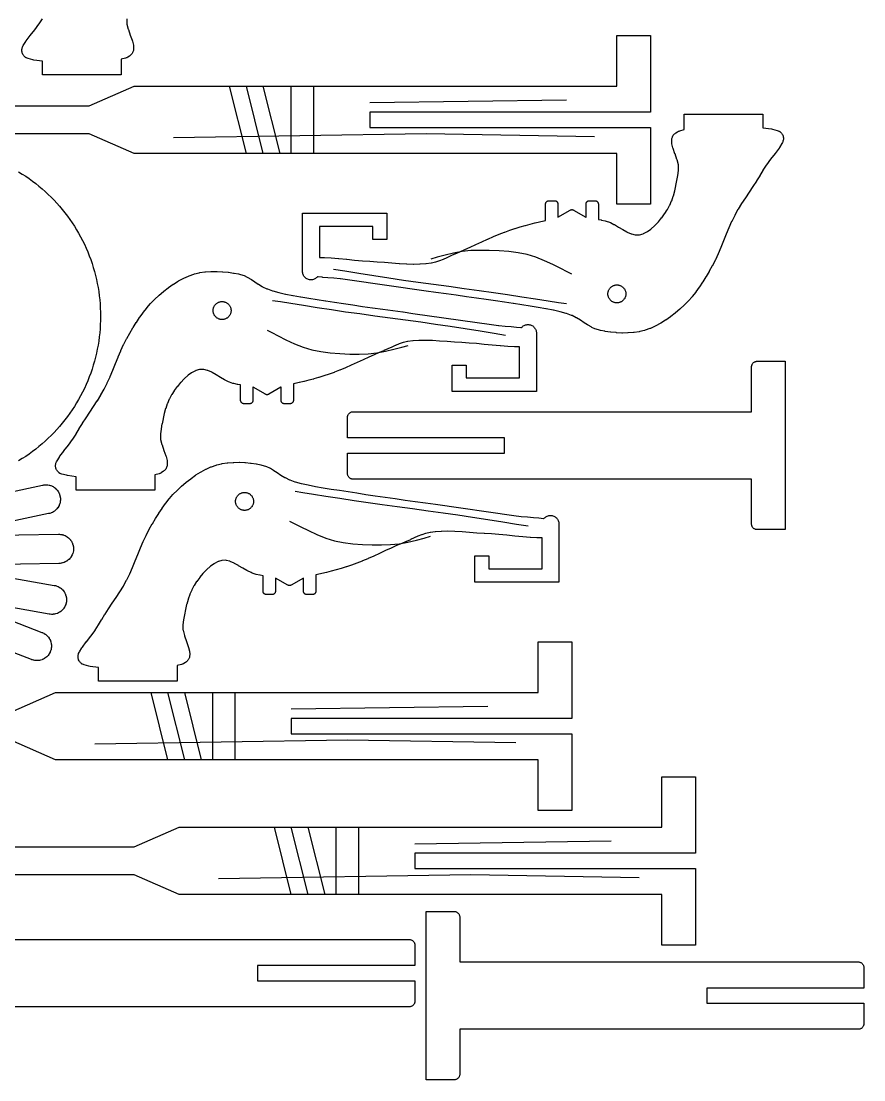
# Model space of a CAD drawing. Header units: millimetres. Extents: x 5 to 519, y 5 to 395.
# Drawn here: x 356.9 to 507, y 7 to 195.6 of the extents above; entities that cross this region are included whole.
import ezdxf

# ---------------------------------------------------------------- set-up
doc = ezdxf.new("R2010")
doc.units = ezdxf.units.MM
doc.layers.add('CUT', color=1, linetype='Continuous')
doc.layers.add('ENGRAVE', color=5, linetype='Continuous')

msp = doc.modelspace()

# ---------------------------------------------------------------- linework, layer by layer
at = {"layer": 'CUT'}
for points in [[(375.67, 196), (375.69, 195.15), (375.7, 195.11), (375.7, 195.07), (375.94, 194.15), (375.96, 194.09), (376.31, 193.1), (376.31, 193.1), (376.64, 192.17), (376.68, 192.02), (376.85, 191.33), (376.88, 191.2), (376.89, 191.08), (376.89, 190.95), (376.89, 190.64), (376.88, 190.5), (376.86, 190.37), (376.83, 190.23), (376.78, 190.1), (376.72, 189.97), (376.7, 189.93), (376.62, 189.79), (376.53, 189.67), (376.42, 189.55), (376.3, 189.45), (376.17, 189.35), (375.87, 189.16), (375.73, 189.08), (375.67, 189.06), (375.67, 189.02), (375.59, 189.02), (375.58, 189.02), (375.43, 188.97), (374.67, 188.78), (374.67, 186.03), (360.67, 186.03), (360.67, 188.43), (359.14, 188.63), (358.93, 188.68), (358.1, 188.91), (357.95, 188.96), (357.81, 189.02), (357.67, 189.02), (357.67, 189.11), (357.56, 189.19), (357.45, 189.29), (357.35, 189.4), (357.26, 189.52), (357.18, 189.65), (357.11, 189.79), (357.06, 189.93), (357.03, 190.07), (357.01, 190.22), (357, 190.38), (357.01, 190.53), (357.03, 190.68), (357.07, 190.82), (357.11, 190.94), (357.17, 191.1), (357.25, 191.25), (357.67, 191.93), (357.67, 192.03), (357.73, 192.03), (357.77, 192.09), (358.46, 193.01), (358.49, 193.04), (359.28, 194.04), (359.29, 194.05), (360.03, 195.04), (360.07, 195.09), (360.66, 196.02)], [(341, 180.5), (369, 180.5), (377, 184), (463, 184), (463, 193), (469, 193), (469, 179.35), (419, 179.35), (419, 176.65), (469, 176.65), (469, 163), (463, 163), (463, 172), (377, 172), (369, 175.5), (341, 175.5)], [(356.42, 168.73), (357.05, 168.35), (357.67, 167.94), (358.27, 167.53), (358.87, 167.1), (359.46, 166.65), (360.03, 166.19), (360.6, 165.72), (361.15, 165.23), (361.69, 164.73), (362.21, 164.21), (362.73, 163.69), (363.23, 163.15), (363.72, 162.6), (364.19, 162.03), (364.65, 161.46), (365.1, 160.87), (365.53, 160.27), (365.94, 159.67), (366.35, 159.05), (366.73, 158.42), (367.1, 157.79), (367.46, 157.14), (367.8, 156.49), (368.12, 155.83), (368.43, 155.16), (368.72, 154.48), (368.99, 153.8), (369.25, 153.11), (369.49, 152.41), (369.71, 151.71), (369.91, 151), (370.1, 150.29), (370.27, 149.57), (370.42, 148.85), (370.56, 148.13), (370.68, 147.4), (370.77, 146.67), (370.86, 145.94), (370.92, 145.21), (370.96, 144.47), (370.99, 143.74), (371, 143), (370.99, 142.26), (370.96, 141.53), (370.92, 140.79), (370.86, 140.06), (370.77, 139.33), (370.68, 138.6), (370.56, 137.87), (370.42, 137.15), (370.27, 136.43), (370.1, 135.71), (369.91, 135), (369.71, 134.29), (369.49, 133.59), (369.25, 132.89), (368.99, 132.2), (368.72, 131.52), (368.43, 130.84), (368.12, 130.17), (367.8, 129.51), (367.46, 128.86), (367.1, 128.21), (366.73, 127.58), (366.35, 126.95), (365.94, 126.33), (365.53, 125.73), (365.1, 125.13), (364.65, 124.54), (364.19, 123.97), (363.72, 123.4), (363.23, 122.85), (362.73, 122.31), (362.21, 121.79), (361.69, 121.27), (361.15, 120.77), (360.6, 120.28), (360.03, 119.81), (359.46, 119.35), (358.87, 118.9), (358.27, 118.47), (357.67, 118.06), (357.05, 117.65), (356.42, 117.27)], [(348.7, 110.39), (360.68, 112.94), (360.77, 112.95), (360.88, 112.97), (361.08, 112.99), (361.13, 113), (361.33, 113), (361.39, 113), (361.58, 112.98), (361.64, 112.97), (361.84, 112.94), (361.89, 112.92), (362.08, 112.87), (362.14, 112.85), (362.32, 112.78), (362.37, 112.75), (362.55, 112.66), (362.6, 112.63), (362.76, 112.53), (362.81, 112.49), (362.96, 112.37), (363.01, 112.33), (363.15, 112.19), (363.19, 112.15), (363.31, 112), (363.35, 111.95), (363.46, 111.79), (363.49, 111.74), (363.59, 111.57), (363.61, 111.52), (363.69, 111.34), (363.71, 111.28), (363.77, 111.1), (363.78, 111.04), (363.82, 110.85), (363.83, 110.79), (363.86, 110.59), (363.86, 110.54), (363.86, 110.34), (363.86, 110.28), (363.84, 110.09), (363.84, 110.03), (363.8, 109.83), (363.79, 109.78), (363.73, 109.59), (363.71, 109.53), (363.64, 109.35), (363.62, 109.3), (363.53, 109.12), (363.5, 109.07), (363.39, 108.91), (363.35, 108.86), (363.23, 108.71), (363.19, 108.66), (363.06, 108.52), (363.01, 108.48), (362.86, 108.36), (362.82, 108.32), (362.66, 108.21), (362.61, 108.18), (362.43, 108.08), (362.38, 108.06), (362.2, 107.98), (362.15, 107.96), (361.96, 107.9), (361.85, 107.87), (361.76, 107.85), (349.21, 105.18)], [(349.33, 103.93), (363.5, 104.18), (363.6, 104.18), (363.7, 104.18), (363.9, 104.16), (363.96, 104.15), (364.15, 104.12), (364.21, 104.1), (364.4, 104.05), (364.45, 104.03), (364.63, 103.96), (364.69, 103.94), (364.86, 103.85), (364.91, 103.82), (365.08, 103.71), (365.13, 103.68), (365.28, 103.56), (365.32, 103.52), (365.46, 103.38), (365.5, 103.34), (365.63, 103.19), (365.67, 103.14), (365.78, 102.98), (365.81, 102.93), (365.91, 102.76), (365.93, 102.71), (366.01, 102.53), (366.03, 102.47), (366.09, 102.28), (366.11, 102.23), (366.15, 102.04), (366.16, 101.98), (366.18, 101.78), (366.18, 101.73), (366.19, 101.53), (366.19, 101.47), (366.17, 101.27), (366.16, 101.22), (366.13, 101.02), (366.11, 100.97), (366.06, 100.78), (366.04, 100.72), (365.97, 100.54), (365.95, 100.49), (365.86, 100.31), (365.83, 100.26), (365.72, 100.1), (365.69, 100.05), (365.56, 99.89), (365.53, 99.85), (365.39, 99.71), (365.35, 99.67), (365.2, 99.54), (365.15, 99.51), (364.99, 99.39), (364.94, 99.36), (364.77, 99.27), (364.72, 99.24), (364.54, 99.16), (364.48, 99.14), (364.29, 99.08), (364.24, 99.07), (364.05, 99.02), (363.99, 99.02), (363.79, 98.99), (363.69, 98.99), (363.59, 98.98), (349.84, 98.74)], [(349.98, 97.33), (362.75, 95.08), (362.85, 95.06), (362.96, 95.03), (363.14, 94.98), (363.2, 94.96), (363.38, 94.89), (363.44, 94.87), (363.61, 94.78), (363.66, 94.75), (363.83, 94.64), (363.88, 94.61), (364.03, 94.49), (364.07, 94.45), (364.22, 94.31), (364.26, 94.27), (364.38, 94.12), (364.42, 94.08), (364.53, 93.91), (364.56, 93.87), (364.66, 93.69), (364.69, 93.64), (364.77, 93.46), (364.79, 93.41), (364.85, 93.22), (364.86, 93.16), (364.91, 92.97), (364.92, 92.91), (364.94, 92.72), (364.94, 92.66), (364.95, 92.47), (364.95, 92.41), (364.93, 92.21), (364.92, 92.15), (364.89, 91.96), (364.88, 91.9), (364.82, 91.71), (364.81, 91.66), (364.73, 91.47), (364.71, 91.42), (364.62, 91.25), (364.59, 91.2), (364.49, 91.03), (364.45, 90.98), (364.33, 90.83), (364.29, 90.78), (364.16, 90.64), (364.12, 90.6), (363.97, 90.47), (363.92, 90.44), (363.76, 90.32), (363.71, 90.29), (363.54, 90.2), (363.49, 90.17), (363.31, 90.09), (363.25, 90.07), (363.06, 90.01), (363.01, 89.99), (362.82, 89.95), (362.76, 89.94), (362.56, 89.92), (362.51, 89.91), (362.31, 89.91), (362.25, 89.91), (362.06, 89.93), (361.95, 89.94), (361.85, 89.95), (350.5, 91.96)], [(350.62, 90.53), (360.55, 86.71), (360.64, 86.68), (360.74, 86.63), (360.91, 86.54), (360.97, 86.52), (361.13, 86.41), (361.18, 86.38), (361.33, 86.26), (361.38, 86.22), (361.52, 86.08), (361.56, 86.04), (361.69, 85.89), (361.73, 85.85), (361.84, 85.69), (361.87, 85.64), (361.97, 85.47), (361.99, 85.41), (362.07, 85.23), (362.1, 85.18), (362.16, 84.99), (362.17, 84.94), (362.22, 84.74), (362.23, 84.69), (362.25, 84.49), (362.26, 84.43), (362.26, 84.24), (362.26, 84.18), (362.25, 83.98), (362.24, 83.93), (362.21, 83.73), (362.19, 83.67), (362.14, 83.49), (362.12, 83.43), (362.05, 83.25), (362.03, 83.19), (361.94, 83.02), (361.91, 82.97), (361.81, 82.8), (361.77, 82.75), (361.65, 82.6), (361.61, 82.55), (361.48, 82.41), (361.44, 82.37), (361.29, 82.24), (361.24, 82.21), (361.08, 82.09), (361.03, 82.06), (360.86, 81.96), (360.81, 81.94), (360.63, 81.86), (360.58, 81.84), (360.39, 81.77), (360.33, 81.76), (360.14, 81.72), (360.08, 81.7), (359.89, 81.68), (359.83, 81.68), (359.63, 81.67), (359.58, 81.67), (359.38, 81.69), (359.32, 81.69), (359.13, 81.73), (359.07, 81.74), (358.88, 81.79), (358.78, 81.83), (358.69, 81.86), (345.71, 86.84)], [(355, 72.5), (363, 76), (449, 76), (449, 85), (455, 85), (455, 71.35), (405, 71.35), (405, 68.65), (455, 68.65), (455, 55), (449, 55), (449, 64), (363, 64), (355, 67.5)], [(349, 48.5), (377, 48.5), (385, 52), (471, 52), (471, 61), (477, 61), (477, 47.35), (427, 47.35), (427, 44.65), (477, 44.65), (477, 31), (471, 31), (471, 40), (385, 40), (377, 43.5), (349, 43.5)], [(355.02, 32), (426, 32), (426.1, 32), (426.2, 31.98), (426.29, 31.96), (426.38, 31.92), (426.47, 31.88), (426.56, 31.83), (426.63, 31.77), (426.71, 31.71), (426.77, 31.63), (426.83, 31.56), (426.88, 31.47), (426.92, 31.38), (426.96, 31.29), (426.98, 31.2), (427, 31.1), (427, 31), (427, 27.35), (399, 27.35), (399, 24.65), (427, 24.65), (427, 21), (427, 20.9), (426.98, 20.8), (426.96, 20.71), (426.92, 20.62), (426.88, 20.53), (426.83, 20.44), (426.77, 20.37), (426.71, 20.29), (426.63, 20.23), (426.56, 20.17), (426.47, 20.12), (426.38, 20.08), (426.29, 20.04), (426.2, 20.02), (426.1, 20), (426, 20), (355.02, 20)]]:
    msp.add_lwpolyline(points, dxfattribs=at)
for points in [[(492.32, 175.63), (492.41, 175.51), (492.49, 175.38), (492.55, 175.25), (492.6, 175.1), (492.64, 174.96), (492.66, 174.81), (492.67, 174.66), (492.66, 174.51), (492.63, 174.36), (492.59, 174.21), (492.55, 174.1), (492.49, 173.94), (492.41, 173.78), (492, 173.1), (492, 173), (491.93, 173), (491.89, 172.94), (491.21, 172.02), (491.18, 171.99), (490.39, 170.99), (490.38, 170.98), (489.63, 170), (489.6, 169.94), (489.01, 169.02), (488.99, 168.98), (488.48, 168.08), (488.45, 168.03), (487.88, 167.11), (487.86, 167.08), (487.23, 166.12), (487.22, 166.11), (486.56, 165.13), (485.89, 164.12), (485.89, 164.11), (485.23, 163.1), (485.22, 163.09), (484.6, 162.07), (484.58, 162.04), (484.01, 161.02), (483.99, 160.98), (483.47, 159.92), (483.45, 159.89), (482.96, 158.78), (482.95, 158.76), (482.47, 157.61), (482.47, 157.61), (482, 156.44), (482, 156.44), (481.53, 155.28), (481.52, 155.26), (481.06, 154.15), (481.04, 154.11), (480.56, 153.07), (480.52, 153), (480.01, 152.02), (479.99, 151.98), (479.44, 151.02), (479.43, 151), (478.88, 150.07), (478.86, 150.04), (478.3, 149.14), (478.27, 149.1), (477.7, 148.24), (477.67, 148.2), (477.08, 147.38), (477.05, 147.33), (476.44, 146.56), (476.39, 146.5), (475.76, 145.77), (475.7, 145.71), (475.03, 145.03), (474.97, 144.97), (474.25, 144.31), (474.21, 144.27), (473.44, 143.61), (473.39, 143.57), (472.59, 142.95), (472.54, 142.91), (471.72, 142.34), (471.65, 142.29), (470.83, 141.77), (470.74, 141.73), (469.92, 141.28), (469.82, 141.23), (468.99, 140.86), (468.88, 140.81), (468.07, 140.52), (467.93, 140.48), (467.1, 140.28), (466.97, 140.25), (466.08, 140.12), (465.97, 140.11), (465.03, 140.04), (464.94, 140.04), (463.98, 140.03), (463.9, 140.03), (462.93, 140.08), (462.86, 140.09), (461.92, 140.18), (461.85, 140.19), (460.94, 140.32), (460.88, 140.33), (460.07, 140.49), (459.93, 140.52), (459.29, 140.71), (459.09, 140.78), (458.55, 141.03), (458.41, 141.1), (457.86, 141.43), (457.79, 141.47), (457.19, 141.87), (456.54, 142.31), (456.51, 142.33), (455.83, 142.73), (455.77, 142.76), (455.01, 143.13), (454.94, 143.17), (454.03, 143.49), (453.97, 143.51), (452.9, 143.79), (452.87, 143.8), (451.68, 144.07), (451.66, 144.07), (450.38, 144.32), (450.37, 144.32), (449, 144.56), (449, 144.56), (447.57, 144.79), (446.08, 145.02), (444.56, 145.26), (444.55, 145.26), (443, 145.5), (441.4, 145.75), (439.71, 146), (437.97, 146.25), (436.19, 146.5), (434.38, 146.75), (432.57, 147), (430.77, 147.25), (430.77, 147.25), (429, 147.5), (429, 147.5), (415.01, 149.5), (414.99, 149.5), (413.75, 149.66), (413.73, 149.66), (412.58, 149.78), (412.56, 149.78), (411.51, 149.86), (410.58, 149.94), (410.55, 149.95), (409.77, 150.03), (409.69, 150.04), (409.65, 150.04), (409.56, 149.94), (409.45, 149.84), (409.33, 149.75), (409.21, 149.68), (409.07, 149.61), (408.94, 149.56), (408.79, 149.53), (408.65, 149.51), (408.5, 149.5), (408.35, 149.51), (408.21, 149.53), (408.06, 149.56), (407.93, 149.61), (407.79, 149.68), (407.67, 149.75), (407.55, 149.84), (407.44, 149.94), (407.34, 150.05), (407.25, 150.17), (407.18, 150.29), (407.11, 150.43), (407.06, 150.56), (407.03, 150.71), (407.01, 150.85), (407, 151), (407, 159), (407, 161.4), (410, 161.4), (419.5, 161.4), (422, 161.4), (422, 159), (422, 156.7), (419.5, 156.7), (419.5, 159), (410, 159), (410, 153.49), (410.82, 153.49), (410.91, 153.49), (412.07, 153.42), (412.11, 153.42), (413.43, 153.31), (413.45, 153.31), (414.85, 153.16), (414.86, 153.16), (416.28, 153.02), (417.68, 152.89), (417.7, 152.89), (418.99, 152.8), (420.27, 152.72), (420.29, 152.72), (421.59, 152.63), (421.6, 152.63), (422.92, 152.53), (424.24, 152.43), (424.26, 152.43), (425.53, 152.36), (425.55, 152.36), (426.77, 152.32), (426.8, 152.32), (427.92, 152.33), (427.96, 152.33), (428.97, 152.4), (429.03, 152.4), (429.9, 152.53), (429.96, 152.54), (430.7, 152.71), (430.76, 152.73), (431.43, 152.93), (431.48, 152.95), (432.11, 153.2), (432.14, 153.21), (432.77, 153.5), (432.79, 153.5), (433.45, 153.82), (433.46, 153.82), (434.16, 154.14), (434.2, 154.16), (435, 154.5), (435, 154.5), (435.9, 154.88), (435.92, 154.88), (436.88, 155.31), (436.89, 155.31), (437.89, 155.77), (438.94, 156.26), (438.94, 156.26), (439.98, 156.73), (439.99, 156.74), (441.01, 157.19), (441.04, 157.2), (442.01, 157.62), (442.05, 157.63), (442.98, 157.99), (443.02, 158.01), (443.92, 158.33), (443.95, 158.34), (444.85, 158.64), (444.88, 158.65), (445.77, 158.93), (445.8, 158.93), (446.67, 159.19), (446.7, 159.2), (447.55, 159.43), (447.58, 159.44), (448.4, 159.64), (448.43, 159.65), (449.21, 159.83), (449.24, 159.84), (449.98, 160), (450.02, 160), (450.3, 160.06), (450.3, 163), (450.3, 163.06), (450.31, 163.12), (450.33, 163.17), (450.35, 163.23), (450.37, 163.28), (450.4, 163.33), (450.44, 163.38), (450.48, 163.42), (450.52, 163.46), (450.57, 163.5), (450.62, 163.53), (450.67, 163.55), (450.73, 163.57), (450.78, 163.59), (450.84, 163.6), (450.9, 163.6), (451.9, 163.6), (451.96, 163.6), (452.02, 163.59), (452.07, 163.57), (452.13, 163.55), (452.18, 163.53), (452.23, 163.5), (452.28, 163.46), (452.32, 163.42), (452.36, 163.38), (452.4, 163.33), (452.43, 163.28), (452.45, 163.23), (452.47, 163.17), (452.49, 163.12), (452.5, 163.06), (452.5, 163), (452.5, 160.67), (452.5, 160.65), (452.51, 160.66), (454.7, 161.92), (454.75, 161.95), (454.8, 161.97), (454.86, 161.98), (454.91, 161.99), (454.97, 162), (455.03, 162), (455.09, 161.99), (455.14, 161.98), (455.2, 161.97), (455.25, 161.95), (455.3, 161.92), (457.49, 160.66), (457.5, 160.65), (457.5, 160.67), (457.5, 163), (457.5, 163.06), (457.51, 163.12), (457.53, 163.17), (457.55, 163.23), (457.57, 163.28), (457.6, 163.33), (457.64, 163.38), (457.68, 163.42), (457.72, 163.46), (457.77, 163.5), (457.82, 163.53), (457.87, 163.55), (457.93, 163.57), (457.98, 163.59), (458.04, 163.6), (458.1, 163.6), (459.1, 163.6), (459.16, 163.6), (459.22, 163.59), (459.27, 163.57), (459.33, 163.55), (459.38, 163.53), (459.43, 163.5), (459.48, 163.46), (459.52, 163.42), (459.56, 163.38), (459.6, 163.33), (459.63, 163.28), (459.65, 163.23), (459.67, 163.17), (459.69, 163.12), (459.7, 163.06), (459.7, 163), (459.7, 160.23), (460.2, 160.16), (460.29, 160.15), (460.91, 160.02), (461.09, 159.97), (461.66, 159.77), (461.84, 159.7), (462.48, 159.38), (462.57, 159.33), (463.28, 158.91), (463.3, 158.9), (464.05, 158.45), (464.07, 158.44), (464.79, 158.03), (464.85, 158), (465.54, 157.69), (465.57, 157.68), (465.6, 157.67), (466.27, 157.5), (466.3, 157.49), (466.33, 157.49), (466.96, 157.5), (467, 157.5), (467.03, 157.51), (467.66, 157.7), (467.69, 157.71), (467.72, 157.73), (468.34, 158.05), (468.43, 158.1), (469.05, 158.54), (469.11, 158.59), (469.73, 159.14), (469.77, 159.18), (470.37, 159.8), (470.41, 159.84), (470.97, 160.52), (471, 160.55), (471.51, 161.25), (471.54, 161.29), (471.98, 161.97), (472.01, 162.03), (472.39, 162.73), (472.42, 162.79), (472.75, 163.55), (472.77, 163.6), (473.05, 164.42), (473.06, 164.46), (473.31, 165.33), (473.32, 165.36), (473.53, 166.25), (473.53, 166.28), (473.71, 167.18), (473.71, 167.2), (473.87, 168.1), (473.87, 168.11), (474, 168.97), (474, 169), (474, 169.03), (473.97, 169.88), (473.97, 169.92), (473.96, 169.96), (473.73, 170.88), (473.71, 170.95), (473.36, 171.93), (473.35, 171.93), (473.03, 172.87), (472.98, 173.01), (472.81, 173.7), (472.79, 173.83), (472.78, 173.95), (472.77, 174.08), (472.78, 174.39), (472.78, 174.53), (472.81, 174.66), (472.84, 174.8), (472.89, 174.93), (472.94, 175.06), (472.97, 175.1), (473.05, 175.24), (473.14, 175.36), (473.25, 175.48), (473.36, 175.59), (473.49, 175.68), (473.79, 175.87), (473.93, 175.95), (474, 175.98), (474, 176.01), (474.08, 176.01), (474.08, 176.01), (474.24, 176.06), (475, 176.25), (475, 179), (489, 179), (489, 176.6), (490.53, 176.4), (490.73, 176.35), (491.57, 176.12), (491.71, 176.07), (491.85, 176.01), (492, 176.01), (492, 175.92), (492.1, 175.85), (492.22, 175.75)], [(363.35, 115.4), (363.26, 115.52), (363.18, 115.65), (363.11, 115.79), (363.06, 115.93), (363.03, 116.07), (363.01, 116.22), (363, 116.38), (363.01, 116.53), (363.03, 116.68), (363.07, 116.82), (363.11, 116.94), (363.17, 117.1), (363.25, 117.25), (363.67, 117.93), (363.67, 118.03), (363.73, 118.03), (363.77, 118.09), (364.46, 119.01), (364.49, 119.04), (365.28, 120.04), (365.29, 120.05), (366.03, 121.04), (366.07, 121.09), (366.66, 122.02), (366.67, 122.05), (367.19, 122.95), (367.22, 123), (367.79, 123.92), (367.81, 123.95), (368.43, 124.91), (368.44, 124.92), (369.1, 125.91), (369.77, 126.91), (369.78, 126.92), (370.43, 127.93), (370.44, 127.95), (371.07, 128.96), (371.08, 128.99), (371.66, 130.02), (371.67, 130.05), (372.2, 131.11), (372.21, 131.14), (372.71, 132.25), (372.72, 132.27), (373.19, 133.42), (373.2, 133.43), (373.67, 134.59), (373.67, 134.6), (374.13, 135.75), (374.14, 135.77), (374.61, 136.88), (374.63, 136.92), (375.11, 137.96), (375.14, 138.03), (375.65, 139.01), (375.68, 139.06), (376.22, 140.01), (376.24, 140.03), (376.79, 140.97), (376.81, 141), (377.37, 141.89), (377.39, 141.93), (377.96, 142.79), (377.99, 142.84), (378.58, 143.65), (378.62, 143.7), (379.23, 144.47), (379.28, 144.53), (379.91, 145.26), (379.97, 145.32), (380.64, 146), (380.69, 146.06), (381.42, 146.72), (381.46, 146.76), (382.23, 147.42), (382.28, 147.46), (383.07, 148.08), (383.13, 148.12), (383.94, 148.7), (384.01, 148.74), (384.84, 149.26), (384.92, 149.31), (385.75, 149.76), (385.85, 149.8), (386.67, 150.18), (386.79, 150.22), (387.6, 150.51), (387.74, 150.55), (388.57, 150.75), (388.7, 150.78), (389.59, 150.91), (389.7, 150.92), (390.63, 150.99), (390.73, 150.99), (391.69, 151), (391.77, 151), (392.73, 150.95), (392.81, 150.95), (393.75, 150.85), (393.82, 150.84), (394.72, 150.71), (394.79, 150.7), (395.59, 150.55), (395.74, 150.51), (396.38, 150.32), (396.57, 150.25), (397.12, 150), (397.26, 149.93), (397.81, 149.6), (397.88, 149.56), (398.48, 149.16), (399.12, 148.73), (399.15, 148.71), (399.83, 148.3), (399.89, 148.27), (400.65, 147.9), (400.73, 147.87), (401.64, 147.54), (401.7, 147.52), (402.77, 147.24), (402.8, 147.23), (403.98, 146.96), (404, 146.96), (405.29, 146.71), (405.3, 146.71), (406.66, 146.47), (406.67, 146.47), (408.1, 146.24), (409.59, 146.01), (411.11, 145.78), (411.12, 145.77), (412.67, 145.53), (414.27, 145.28), (415.95, 145.03), (417.69, 144.78), (419.48, 144.53), (421.28, 144.28), (423.09, 144.03), (424.89, 143.78), (424.9, 143.78), (426.66, 143.53), (426.67, 143.53), (440.66, 141.53), (440.67, 141.53), (441.92, 141.37), (441.94, 141.37), (443.09, 141.26), (443.1, 141.26), (444.15, 141.17), (445.09, 141.09), (445.12, 141.09), (445.9, 141.01), (445.97, 141), (446.01, 140.99), (446.11, 141.09), (446.21, 141.19), (446.33, 141.28), (446.46, 141.35), (446.59, 141.42), (446.73, 141.47), (446.87, 141.5), (447.02, 141.52), (447.17, 141.53), (447.31, 141.52), (447.46, 141.5), (447.6, 141.47), (447.74, 141.42), (447.87, 141.35), (448, 141.28), (448.12, 141.19), (448.23, 141.09), (448.33, 140.98), (448.41, 140.86), (448.49, 140.74), (448.55, 140.61), (448.6, 140.47), (448.64, 140.32), (448.66, 140.18), (448.67, 140.03), (448.67, 132.03), (448.67, 129.63), (445.67, 129.63), (436.17, 129.63), (433.67, 129.63), (433.67, 132.03), (433.67, 134.33), (436.17, 134.33), (436.17, 132.03), (445.67, 132.03), (445.67, 137.54), (444.84, 137.54), (444.76, 137.54), (443.6, 137.61), (443.55, 137.61), (442.24, 137.72), (442.22, 137.73), (440.81, 137.87), (440.81, 137.87), (439.38, 138.01), (437.99, 138.14), (437.97, 138.14), (436.67, 138.23), (435.4, 138.31), (435.38, 138.31), (434.07, 138.4), (434.07, 138.4), (432.74, 138.51), (431.42, 138.6), (431.41, 138.6), (430.13, 138.67), (430.11, 138.67), (428.9, 138.71), (428.87, 138.71), (427.75, 138.7), (427.7, 138.7), (426.69, 138.63), (426.64, 138.63), (425.77, 138.5), (425.71, 138.49), (424.96, 138.32), (424.9, 138.31), (424.24, 138.1), (424.19, 138.08), (423.56, 137.83), (423.52, 137.82), (422.89, 137.53), (422.88, 137.53), (422.22, 137.22), (422.21, 137.21), (421.51, 136.89), (421.46, 136.87), (420.67, 136.53), (420.66, 136.53), (419.76, 136.15), (419.75, 136.15), (418.79, 135.72), (418.78, 135.72), (417.77, 135.26), (416.73, 134.78), (416.73, 134.77), (415.69, 134.3), (415.67, 134.29), (414.66, 133.84), (414.63, 133.83), (413.65, 133.42), (413.61, 133.4), (412.69, 133.04), (412.65, 133.02), (411.74, 132.7), (411.72, 132.69), (410.81, 132.39), (410.79, 132.38), (409.89, 132.11), (409.87, 132.1), (408.99, 131.84), (408.97, 131.83), (408.11, 131.6), (408.09, 131.6), (407.27, 131.39), (407.24, 131.38), (406.45, 131.2), (406.42, 131.19), (405.68, 131.04), (405.65, 131.03), (405.37, 130.98), (405.37, 128.03), (405.36, 127.97), (405.35, 127.91), (405.34, 127.86), (405.32, 127.8), (405.3, 127.75), (405.26, 127.7), (405.23, 127.65), (405.19, 127.61), (405.15, 127.57), (405.1, 127.53), (405.05, 127.5), (405, 127.48), (404.94, 127.46), (404.88, 127.44), (404.82, 127.43), (404.77, 127.43), (403.77, 127.43), (403.71, 127.43), (403.65, 127.44), (403.59, 127.46), (403.54, 127.48), (403.48, 127.5), (403.43, 127.53), (403.39, 127.57), (403.34, 127.61), (403.3, 127.65), (403.27, 127.7), (403.24, 127.75), (403.21, 127.8), (403.19, 127.86), (403.18, 127.91), (403.17, 127.97), (403.17, 128.03), (403.17, 130.37), (403.17, 130.38), (403.15, 130.37), (400.97, 129.11), (400.92, 129.09), (400.86, 129.06), (400.81, 129.05), (400.75, 129.04), (400.69, 129.03), (400.64, 129.03), (400.58, 129.04), (400.52, 129.05), (400.47, 129.06), (400.42, 129.09), (400.37, 129.11), (398.18, 130.37), (398.17, 130.38), (398.17, 130.37), (398.17, 128.03), (398.16, 127.97), (398.15, 127.91), (398.14, 127.86), (398.12, 127.8), (398.1, 127.75), (398.06, 127.7), (398.03, 127.65), (397.99, 127.61), (397.95, 127.57), (397.9, 127.53), (397.85, 127.5), (397.8, 127.48), (397.74, 127.46), (397.68, 127.44), (397.62, 127.43), (397.57, 127.43), (396.57, 127.43), (396.51, 127.43), (396.45, 127.44), (396.39, 127.46), (396.34, 127.48), (396.28, 127.5), (396.23, 127.53), (396.19, 127.57), (396.14, 127.61), (396.1, 127.65), (396.07, 127.7), (396.04, 127.75), (396.01, 127.8), (395.99, 127.86), (395.98, 127.91), (395.97, 127.97), (395.97, 128.03), (395.97, 130.8), (395.47, 130.87), (395.38, 130.88), (394.76, 131.01), (394.58, 131.06), (394, 131.26), (393.82, 131.34), (393.19, 131.65), (393.1, 131.7), (392.38, 132.12), (392.36, 132.13), (391.61, 132.58), (391.59, 132.59), (390.87, 133), (390.81, 133.03), (390.12, 133.34), (390.1, 133.35), (390.07, 133.36), (389.4, 133.53), (389.37, 133.54), (389.33, 133.54), (388.7, 133.53), (388.67, 133.53), (388.63, 133.52), (388.01, 133.33), (387.97, 133.32), (387.94, 133.3), (387.32, 132.98), (387.23, 132.93), (386.62, 132.49), (386.56, 132.44), (385.94, 131.9), (385.89, 131.85), (385.3, 131.23), (385.26, 131.19), (384.7, 130.51), (384.67, 130.48), (384.15, 129.78), (384.13, 129.74), (383.68, 129.06), (383.65, 129), (383.27, 128.31), (383.25, 128.25), (382.92, 127.48), (382.9, 127.43), (382.62, 126.61), (382.6, 126.57), (382.36, 125.7), (382.35, 125.67), (382.14, 124.78), (382.14, 124.75), (381.96, 123.85), (381.95, 123.83), (381.8, 122.93), (381.8, 122.92), (381.67, 122.06), (381.67, 122.03), (381.67, 122), (381.69, 121.15), (381.7, 121.11), (381.7, 121.07), (381.94, 120.15), (381.96, 120.09), (382.31, 119.1), (382.31, 119.1), (382.64, 118.17), (382.68, 118.02), (382.85, 117.33), (382.88, 117.2), (382.89, 117.08), (382.89, 116.95), (382.89, 116.64), (382.88, 116.5), (382.86, 116.37), (382.83, 116.23), (382.78, 116.1), (382.72, 115.97), (382.7, 115.93), (382.62, 115.79), (382.53, 115.67), (382.42, 115.55), (382.3, 115.45), (382.17, 115.35), (381.87, 115.16), (381.73, 115.08), (381.67, 115.06), (381.67, 115.02), (381.59, 115.02), (381.58, 115.02), (381.43, 114.97), (380.67, 114.78), (380.67, 112.03), (366.67, 112.03), (366.67, 114.43), (365.14, 114.63), (364.93, 114.68), (364.1, 114.91), (363.95, 114.96), (363.81, 115.02), (363.67, 115.02), (363.67, 115.11), (363.56, 115.19), (363.45, 115.29)], [(488, 105), (487.9, 105), (487.8, 105.02), (487.71, 105.04), (487.62, 105.08), (487.53, 105.12), (487.44, 105.17), (487.37, 105.23), (487.29, 105.29), (487.23, 105.37), (487.17, 105.44), (487.12, 105.53), (487.08, 105.62), (487.04, 105.71), (487.02, 105.8), (487, 105.9), (487, 106), (487, 113.98), (487, 114), (486.98, 114), (416, 114), (415.9, 114), (415.8, 114.02), (415.71, 114.04), (415.62, 114.08), (415.53, 114.12), (415.44, 114.17), (415.37, 114.23), (415.29, 114.29), (415.23, 114.37), (415.17, 114.44), (415.12, 114.53), (415.08, 114.62), (415.04, 114.71), (415.02, 114.8), (415, 114.9), (415, 115), (415, 118.65), (443, 118.65), (443, 121.35), (415, 121.35), (415, 125), (415, 125.1), (415.02, 125.2), (415.04, 125.29), (415.08, 125.38), (415.12, 125.47), (415.17, 125.56), (415.23, 125.63), (415.29, 125.71), (415.37, 125.77), (415.44, 125.83), (415.53, 125.88), (415.62, 125.92), (415.71, 125.96), (415.8, 125.98), (415.9, 126), (416, 126), (486.98, 126), (487, 126), (487, 126.02), (487, 134), (487, 134.1), (487.02, 134.2), (487.04, 134.29), (487.08, 134.38), (487.12, 134.47), (487.17, 134.56), (487.23, 134.63), (487.29, 134.71), (487.37, 134.77), (487.44, 134.83), (487.53, 134.88), (487.62, 134.92), (487.71, 134.96), (487.8, 134.98), (487.9, 135), (488, 135), (490, 135), (492, 135), (493, 135), (493, 134), (493, 106), (493, 105), (492, 105), (490, 105)], [(367.35, 81.4), (367.26, 81.52), (367.18, 81.65), (367.11, 81.79), (367.06, 81.93), (367.03, 82.07), (367.01, 82.22), (367, 82.38), (367.01, 82.53), (367.03, 82.68), (367.07, 82.82), (367.11, 82.94), (367.17, 83.1), (367.25, 83.25), (367.67, 83.93), (367.67, 84.03), (367.73, 84.03), (367.77, 84.09), (368.46, 85.01), (368.49, 85.04), (369.28, 86.04), (369.29, 86.05), (370.03, 87.04), (370.07, 87.09), (370.66, 88.02), (370.67, 88.05), (371.19, 88.95), (371.22, 89), (371.79, 89.92), (371.81, 89.95), (372.43, 90.91), (372.44, 90.92), (373.1, 91.91), (373.77, 92.91), (373.78, 92.92), (374.43, 93.93), (374.44, 93.95), (375.07, 94.96), (375.08, 94.99), (375.66, 96.02), (375.67, 96.05), (376.2, 97.11), (376.21, 97.14), (376.71, 98.25), (376.72, 98.27), (377.19, 99.42), (377.2, 99.43), (377.67, 100.59), (377.67, 100.6), (378.13, 101.75), (378.14, 101.77), (378.61, 102.88), (378.63, 102.92), (379.11, 103.96), (379.14, 104.03), (379.65, 105.01), (379.68, 105.06), (380.22, 106.01), (380.24, 106.03), (380.79, 106.97), (380.81, 107), (381.37, 107.89), (381.39, 107.93), (381.96, 108.79), (381.99, 108.84), (382.58, 109.65), (382.62, 109.7), (383.23, 110.47), (383.28, 110.53), (383.91, 111.26), (383.97, 111.32), (384.64, 112), (384.69, 112.06), (385.42, 112.72), (385.46, 112.76), (386.23, 113.42), (386.28, 113.46), (387.07, 114.08), (387.13, 114.12), (387.94, 114.7), (388.01, 114.74), (388.84, 115.26), (388.92, 115.31), (389.75, 115.76), (389.85, 115.8), (390.67, 116.18), (390.79, 116.22), (391.6, 116.51), (391.74, 116.55), (392.57, 116.75), (392.7, 116.78), (393.59, 116.91), (393.7, 116.92), (394.63, 116.99), (394.73, 116.99), (395.69, 117), (395.77, 117), (396.73, 116.95), (396.81, 116.95), (397.75, 116.85), (397.82, 116.84), (398.72, 116.71), (398.79, 116.7), (399.59, 116.55), (399.74, 116.51), (400.38, 116.32), (400.57, 116.25), (401.12, 116), (401.26, 115.93), (401.81, 115.6), (401.88, 115.56), (402.48, 115.16), (403.12, 114.73), (403.15, 114.71), (403.83, 114.3), (403.89, 114.27), (404.65, 113.9), (404.73, 113.87), (405.64, 113.54), (405.7, 113.52), (406.77, 113.24), (406.8, 113.23), (407.98, 112.96), (408, 112.96), (409.29, 112.71), (409.3, 112.71), (410.66, 112.47), (410.67, 112.47), (412.1, 112.24), (413.59, 112.01), (415.11, 111.78), (415.12, 111.77), (416.67, 111.53), (418.27, 111.28), (419.95, 111.03), (421.69, 110.78), (423.48, 110.53), (425.28, 110.28), (427.09, 110.03), (428.89, 109.78), (428.9, 109.78), (430.66, 109.53), (430.67, 109.53), (444.66, 107.53), (444.67, 107.53), (445.92, 107.37), (445.94, 107.37), (447.09, 107.26), (447.1, 107.26), (448.15, 107.17), (449.09, 107.09), (449.12, 107.09), (449.9, 107.01), (449.97, 107), (450.01, 106.99), (450.11, 107.09), (450.21, 107.19), (450.33, 107.28), (450.46, 107.35), (450.59, 107.42), (450.73, 107.47), (450.87, 107.5), (451.02, 107.52), (451.17, 107.53), (451.31, 107.52), (451.46, 107.5), (451.6, 107.47), (451.74, 107.42), (451.87, 107.35), (452, 107.28), (452.12, 107.19), (452.23, 107.09), (452.33, 106.98), (452.41, 106.86), (452.49, 106.74), (452.55, 106.61), (452.6, 106.47), (452.64, 106.32), (452.66, 106.18), (452.67, 106.03), (452.67, 98.03), (452.67, 95.63), (449.67, 95.63), (440.17, 95.63), (437.67, 95.63), (437.67, 98.03), (437.67, 100.33), (440.17, 100.33), (440.17, 98.03), (449.67, 98.03), (449.67, 103.54), (448.84, 103.54), (448.76, 103.54), (447.6, 103.61), (447.55, 103.61), (446.24, 103.72), (446.22, 103.73), (444.81, 103.87), (444.81, 103.87), (443.38, 104.01), (441.99, 104.14), (441.97, 104.14), (440.67, 104.23), (439.4, 104.31), (439.38, 104.31), (438.07, 104.4), (438.07, 104.4), (436.74, 104.51), (435.42, 104.6), (435.41, 104.6), (434.13, 104.67), (434.11, 104.67), (432.9, 104.71), (432.87, 104.71), (431.75, 104.7), (431.7, 104.7), (430.69, 104.63), (430.64, 104.63), (429.77, 104.5), (429.71, 104.49), (428.96, 104.32), (428.9, 104.31), (428.24, 104.1), (428.19, 104.08), (427.56, 103.83), (427.52, 103.82), (426.89, 103.53), (426.88, 103.53), (426.22, 103.22), (426.21, 103.21), (425.51, 102.89), (425.46, 102.87), (424.67, 102.53), (424.66, 102.53), (423.76, 102.15), (423.75, 102.15), (422.79, 101.72), (422.78, 101.72), (421.77, 101.26), (420.73, 100.78), (420.73, 100.77), (419.69, 100.3), (419.67, 100.29), (418.66, 99.84), (418.63, 99.83), (417.65, 99.42), (417.61, 99.4), (416.69, 99.04), (416.65, 99.02), (415.74, 98.7), (415.72, 98.69), (414.81, 98.39), (414.79, 98.38), (413.89, 98.11), (413.87, 98.1), (412.99, 97.84), (412.97, 97.83), (412.11, 97.6), (412.09, 97.6), (411.27, 97.39), (411.24, 97.38), (410.45, 97.2), (410.42, 97.19), (409.68, 97.04), (409.65, 97.03), (409.37, 96.98), (409.37, 94.03), (409.36, 93.97), (409.35, 93.91), (409.34, 93.86), (409.32, 93.8), (409.3, 93.75), (409.26, 93.7), (409.23, 93.65), (409.19, 93.61), (409.15, 93.57), (409.1, 93.53), (409.05, 93.5), (409, 93.48), (408.94, 93.46), (408.88, 93.44), (408.82, 93.43), (408.77, 93.43), (407.77, 93.43), (407.71, 93.43), (407.65, 93.44), (407.59, 93.46), (407.54, 93.48), (407.48, 93.5), (407.43, 93.53), (407.39, 93.57), (407.34, 93.61), (407.3, 93.65), (407.27, 93.7), (407.24, 93.75), (407.21, 93.8), (407.19, 93.86), (407.18, 93.91), (407.17, 93.97), (407.17, 94.03), (407.17, 96.37), (407.17, 96.38), (407.15, 96.37), (404.97, 95.11), (404.92, 95.09), (404.86, 95.06), (404.81, 95.05), (404.75, 95.04), (404.69, 95.03), (404.64, 95.03), (404.58, 95.04), (404.52, 95.05), (404.47, 95.06), (404.42, 95.09), (404.37, 95.11), (402.18, 96.37), (402.17, 96.38), (402.17, 96.37), (402.17, 94.03), (402.16, 93.97), (402.15, 93.91), (402.14, 93.86), (402.12, 93.8), (402.1, 93.75), (402.06, 93.7), (402.03, 93.65), (401.99, 93.61), (401.95, 93.57), (401.9, 93.53), (401.85, 93.5), (401.8, 93.48), (401.74, 93.46), (401.68, 93.44), (401.62, 93.43), (401.57, 93.43), (400.57, 93.43), (400.51, 93.43), (400.45, 93.44), (400.39, 93.46), (400.34, 93.48), (400.28, 93.5), (400.23, 93.53), (400.19, 93.57), (400.14, 93.61), (400.1, 93.65), (400.07, 93.7), (400.04, 93.75), (400.01, 93.8), (399.99, 93.86), (399.98, 93.91), (399.97, 93.97), (399.97, 94.03), (399.97, 96.8), (399.47, 96.87), (399.38, 96.88), (398.76, 97.01), (398.58, 97.06), (398, 97.26), (397.82, 97.34), (397.19, 97.65), (397.1, 97.7), (396.38, 98.12), (396.36, 98.13), (395.61, 98.58), (395.59, 98.59), (394.87, 99), (394.81, 99.03), (394.12, 99.34), (394.1, 99.35), (394.07, 99.36), (393.4, 99.53), (393.37, 99.54), (393.33, 99.54), (392.7, 99.53), (392.67, 99.53), (392.63, 99.52), (392.01, 99.33), (391.97, 99.32), (391.94, 99.3), (391.32, 98.98), (391.23, 98.93), (390.62, 98.49), (390.56, 98.44), (389.94, 97.9), (389.89, 97.85), (389.3, 97.23), (389.26, 97.19), (388.7, 96.51), (388.67, 96.48), (388.15, 95.78), (388.13, 95.74), (387.68, 95.06), (387.65, 95), (387.27, 94.31), (387.25, 94.25), (386.92, 93.48), (386.9, 93.43), (386.62, 92.61), (386.6, 92.57), (386.36, 91.7), (386.35, 91.67), (386.14, 90.78), (386.14, 90.75), (385.96, 89.85), (385.95, 89.83), (385.8, 88.93), (385.8, 88.92), (385.67, 88.06), (385.67, 88.03), (385.67, 88), (385.69, 87.15), (385.7, 87.11), (385.7, 87.07), (385.94, 86.15), (385.96, 86.09), (386.31, 85.1), (386.31, 85.1), (386.64, 84.17), (386.68, 84.02), (386.85, 83.33), (386.88, 83.2), (386.89, 83.08), (386.89, 82.95), (386.89, 82.64), (386.88, 82.5), (386.86, 82.37), (386.83, 82.23), (386.78, 82.1), (386.72, 81.97), (386.7, 81.93), (386.62, 81.79), (386.53, 81.67), (386.42, 81.55), (386.3, 81.45), (386.17, 81.35), (385.87, 81.16), (385.73, 81.08), (385.67, 81.06), (385.67, 81.02), (385.59, 81.02), (385.58, 81.02), (385.43, 80.97), (384.67, 80.78), (384.67, 78.03), (370.67, 78.03), (370.67, 80.43), (369.14, 80.63), (368.93, 80.68), (368.1, 80.91), (367.95, 80.96), (367.81, 81.02), (367.67, 81.02), (367.67, 81.11), (367.56, 81.19), (367.45, 81.29)], [(434, 37), (434.1, 37), (434.2, 36.98), (434.29, 36.96), (434.38, 36.92), (434.47, 36.88), (434.56, 36.83), (434.63, 36.77), (434.71, 36.71), (434.77, 36.63), (434.83, 36.56), (434.88, 36.47), (434.92, 36.38), (434.96, 36.29), (434.98, 36.2), (435, 36.1), (435, 36), (435, 28.02), (435, 28), (435.02, 28), (506, 28), (506.1, 28), (506.2, 27.98), (506.29, 27.96), (506.38, 27.92), (506.47, 27.88), (506.56, 27.83), (506.63, 27.77), (506.71, 27.71), (506.77, 27.63), (506.83, 27.56), (506.88, 27.47), (506.92, 27.38), (506.96, 27.29), (506.98, 27.2), (507, 27.1), (507, 27), (507, 23.35), (479, 23.35), (479, 20.65), (507, 20.65), (507, 17), (507, 16.9), (506.98, 16.8), (506.96, 16.71), (506.92, 16.62), (506.88, 16.53), (506.83, 16.44), (506.77, 16.37), (506.71, 16.29), (506.63, 16.23), (506.56, 16.17), (506.47, 16.12), (506.38, 16.08), (506.29, 16.04), (506.2, 16.02), (506.1, 16), (506, 16), (435.02, 16), (435, 16), (435, 15.98), (435, 8), (435, 7.9), (434.98, 7.8), (434.96, 7.71), (434.92, 7.62), (434.88, 7.53), (434.83, 7.44), (434.77, 7.37), (434.71, 7.29), (434.63, 7.23), (434.56, 7.17), (434.47, 7.12), (434.38, 7.08), (434.29, 7.04), (434.2, 7.02), (434.1, 7), (434, 7), (432, 7), (430, 7), (429, 7), (429, 8), (429, 36), (429, 37), (430, 37), (432, 37)]]:
    msp.add_lwpolyline(points, close=True, dxfattribs=at)
at = {"layer": 'ENGRAVE'}
for points in [[(397, 172), (394, 184)], [(400, 172), (397, 184)], [(403, 172), (400, 184)], [(405, 172), (405, 184)], [(409, 172), (409, 184)], [(454, 181.5), (419, 181)], [(459, 175), (429, 175.5), (384, 174.8)], [(455, 150.5), (454.15, 150.91), (453, 151.51), (451.62, 152.21), (450.11, 152.91), (448.54, 153.54), (447, 154), (445.43, 154.31), (443.74, 154.53), (442, 154.67), (440.26, 154.75), (438.57, 154.75), (437, 154.7), (435.46, 154.54), (433.89, 154.25), (432.38, 153.89), (431, 153.53), (429.85, 153.21)], [(454, 145.2), (452.62, 145.42), (450.74, 145.71), (448.5, 146.06), (446.04, 146.44), (443.49, 146.83), (441, 147.2), (438.48, 147.56), (435.81, 147.92), (433.06, 148.29), (430.3, 148.66), (427.59, 149.03), (425, 149.4), (422.39, 149.79), (419.67, 150.21), (417, 150.64), (414.56, 151.03), (412.5, 151.36)], [(461.4, 147), (461.4, 147.1), (461.41, 147.21), (461.43, 147.31), (461.45, 147.41), (461.48, 147.51), (461.52, 147.61), (461.57, 147.71), (461.61, 147.8), (461.67, 147.89), (461.73, 147.97), (461.8, 148.05), (461.87, 148.13), (461.95, 148.2), (462.03, 148.27), (462.11, 148.33), (462.2, 148.39), (462.29, 148.43), (462.39, 148.48), (462.49, 148.52), (462.59, 148.55), (462.69, 148.57), (462.79, 148.59), (462.9, 148.6), (463, 148.6), (463.1, 148.6), (463.21, 148.59), (463.31, 148.57), (463.41, 148.55), (463.51, 148.52), (463.61, 148.48), (463.71, 148.43), (463.8, 148.39), (463.89, 148.33), (463.97, 148.27), (464.05, 148.2), (464.13, 148.13), (464.2, 148.05), (464.27, 147.97), (464.33, 147.89), (464.39, 147.8), (464.43, 147.71), (464.48, 147.61), (464.52, 147.51), (464.55, 147.41), (464.57, 147.31), (464.59, 147.21), (464.6, 147.1), (464.6, 147), (464.6, 146.9), (464.59, 146.79), (464.57, 146.69), (464.55, 146.59), (464.52, 146.49), (464.48, 146.39), (464.43, 146.29), (464.39, 146.2), (464.33, 146.11), (464.27, 146.03), (464.2, 145.95), (464.13, 145.87), (464.05, 145.8), (463.97, 145.73), (463.89, 145.67), (463.8, 145.61), (463.71, 145.57), (463.61, 145.52), (463.51, 145.48), (463.41, 145.45), (463.31, 145.43), (463.21, 145.41), (463.1, 145.4), (463, 145.4), (462.9, 145.4), (462.79, 145.41), (462.69, 145.43), (462.59, 145.45), (462.49, 145.48), (462.39, 145.52), (462.29, 145.57), (462.2, 145.61), (462.11, 145.67), (462.03, 145.73), (461.95, 145.8), (461.87, 145.87), (461.8, 145.95), (461.73, 146.03), (461.67, 146.11), (461.61, 146.2), (461.57, 146.29), (461.52, 146.39), (461.48, 146.49), (461.45, 146.59), (461.43, 146.69), (461.41, 146.79), (461.4, 146.9), (461.4, 147)], [(394.27, 144.03), (394.26, 143.93), (394.25, 143.82), (394.24, 143.72), (394.21, 143.62), (394.18, 143.52), (394.14, 143.42), (394.1, 143.32), (394.05, 143.23), (394, 143.14), (393.94, 143.06), (393.87, 142.98), (393.8, 142.9), (393.72, 142.83), (393.64, 142.76), (393.55, 142.7), (393.47, 142.65), (393.37, 142.6), (393.28, 142.55), (393.18, 142.52), (393.08, 142.49), (392.98, 142.46), (392.87, 142.45), (392.77, 142.43), (392.67, 142.43), (392.56, 142.43), (392.46, 142.45), (392.35, 142.46), (392.25, 142.49), (392.15, 142.52), (392.05, 142.55), (391.96, 142.6), (391.87, 142.65), (391.78, 142.7), (391.69, 142.76), (391.61, 142.83), (391.53, 142.9), (391.46, 142.98), (391.4, 143.06), (391.34, 143.14), (391.28, 143.23), (391.23, 143.32), (391.19, 143.42), (391.15, 143.52), (391.12, 143.62), (391.1, 143.72), (391.08, 143.82), (391.07, 143.93), (391.07, 144.03), (391.07, 144.14), (391.08, 144.24), (391.1, 144.34), (391.12, 144.45), (391.15, 144.55), (391.19, 144.64), (391.23, 144.74), (391.28, 144.83), (391.34, 144.92), (391.4, 145.01), (391.46, 145.09), (391.53, 145.16), (391.61, 145.23), (391.69, 145.3), (391.78, 145.36), (391.87, 145.42), (391.96, 145.47), (392.05, 145.51), (392.15, 145.55), (392.25, 145.58), (392.35, 145.6), (392.46, 145.62), (392.56, 145.63), (392.67, 145.63), (392.77, 145.63), (392.87, 145.62), (392.98, 145.6), (393.08, 145.58), (393.18, 145.55), (393.28, 145.51), (393.37, 145.47), (393.47, 145.42), (393.55, 145.36), (393.64, 145.3), (393.72, 145.23), (393.8, 145.16), (393.87, 145.09), (393.94, 145.01), (394, 144.92), (394.05, 144.83), (394.1, 144.74), (394.14, 144.64), (394.18, 144.55), (394.21, 144.45), (394.24, 144.34), (394.25, 144.24), (394.26, 144.14), (394.27, 144.03)], [(401.67, 145.83), (403.05, 145.62), (404.93, 145.32), (407.17, 144.97), (409.63, 144.59), (412.18, 144.2), (414.67, 143.83), (417.18, 143.48), (419.85, 143.11), (422.6, 142.74), (425.37, 142.37), (428.08, 142), (430.67, 141.63), (433.28, 141.24), (436, 140.82), (438.67, 140.39), (441.11, 140), (443.17, 139.67)], [(400.67, 140.53), (401.51, 140.12), (402.67, 139.52), (404.04, 138.83), (405.55, 138.12), (407.12, 137.49), (408.67, 137.03), (410.24, 136.73), (411.93, 136.5), (413.67, 136.36), (415.41, 136.28), (417.09, 136.28), (418.67, 136.33), (420.21, 136.5), (421.78, 136.78), (423.29, 137.14), (424.67, 137.5), (425.82, 137.82)], [(398.27, 110.03), (398.26, 109.93), (398.25, 109.82), (398.24, 109.72), (398.21, 109.62), (398.18, 109.52), (398.14, 109.42), (398.1, 109.32), (398.05, 109.23), (398, 109.14), (397.94, 109.06), (397.87, 108.98), (397.8, 108.9), (397.72, 108.83), (397.64, 108.76), (397.55, 108.7), (397.47, 108.65), (397.37, 108.6), (397.28, 108.55), (397.18, 108.52), (397.08, 108.49), (396.98, 108.46), (396.87, 108.45), (396.77, 108.43), (396.67, 108.43), (396.56, 108.43), (396.46, 108.45), (396.35, 108.46), (396.25, 108.49), (396.15, 108.52), (396.05, 108.55), (395.96, 108.6), (395.87, 108.65), (395.78, 108.7), (395.69, 108.76), (395.61, 108.83), (395.53, 108.9), (395.46, 108.98), (395.4, 109.06), (395.34, 109.14), (395.28, 109.23), (395.23, 109.32), (395.19, 109.42), (395.15, 109.52), (395.12, 109.62), (395.1, 109.72), (395.08, 109.82), (395.07, 109.93), (395.07, 110.03), (395.07, 110.14), (395.08, 110.24), (395.1, 110.34), (395.12, 110.45), (395.15, 110.55), (395.19, 110.64), (395.23, 110.74), (395.28, 110.83), (395.34, 110.92), (395.4, 111.01), (395.46, 111.09), (395.53, 111.16), (395.61, 111.23), (395.69, 111.3), (395.78, 111.36), (395.87, 111.42), (395.96, 111.47), (396.05, 111.51), (396.15, 111.55), (396.25, 111.58), (396.35, 111.6), (396.46, 111.62), (396.56, 111.63), (396.67, 111.63), (396.77, 111.63), (396.87, 111.62), (396.98, 111.6), (397.08, 111.58), (397.18, 111.55), (397.28, 111.51), (397.37, 111.47), (397.47, 111.42), (397.55, 111.36), (397.64, 111.3), (397.72, 111.23), (397.8, 111.16), (397.87, 111.09), (397.94, 111.01), (398, 110.92), (398.05, 110.83), (398.1, 110.74), (398.14, 110.64), (398.18, 110.55), (398.21, 110.45), (398.24, 110.34), (398.25, 110.24), (398.26, 110.14), (398.27, 110.03)], [(405.67, 111.83), (407.05, 111.62), (408.93, 111.32), (411.17, 110.97), (413.63, 110.59), (416.18, 110.2), (418.67, 109.83), (421.18, 109.48), (423.85, 109.11), (426.6, 108.74), (429.37, 108.37), (432.08, 108), (434.67, 107.63), (437.28, 107.24), (440, 106.82), (442.67, 106.39), (445.11, 106), (447.17, 105.67)], [(404.67, 106.53), (405.51, 106.12), (406.67, 105.52), (408.04, 104.83), (409.55, 104.12), (411.12, 103.49), (412.67, 103.03), (414.24, 102.73), (415.93, 102.5), (417.67, 102.36), (419.41, 102.28), (421.09, 102.28), (422.67, 102.33), (424.21, 102.5), (425.78, 102.78), (427.29, 103.14), (428.67, 103.5), (429.82, 103.82)], [(383, 64), (380, 76)], [(386, 64), (383, 76)], [(389, 64), (386, 76)], [(391, 64), (391, 76)], [(395, 64), (395, 76)], [(440, 73.5), (405, 73)], [(445, 67), (415, 67.5), (370, 66.8)], [(405, 40), (402, 52)], [(408, 40), (405, 52)], [(411, 40), (408, 52)], [(413, 40), (413, 52)], [(417, 40), (417, 52)], [(462, 49.5), (427, 49)], [(467, 43), (437, 43.5), (392, 42.8)]]:
    msp.add_lwpolyline(points, dxfattribs=at)

doc.saveas('drawing.dxf')
